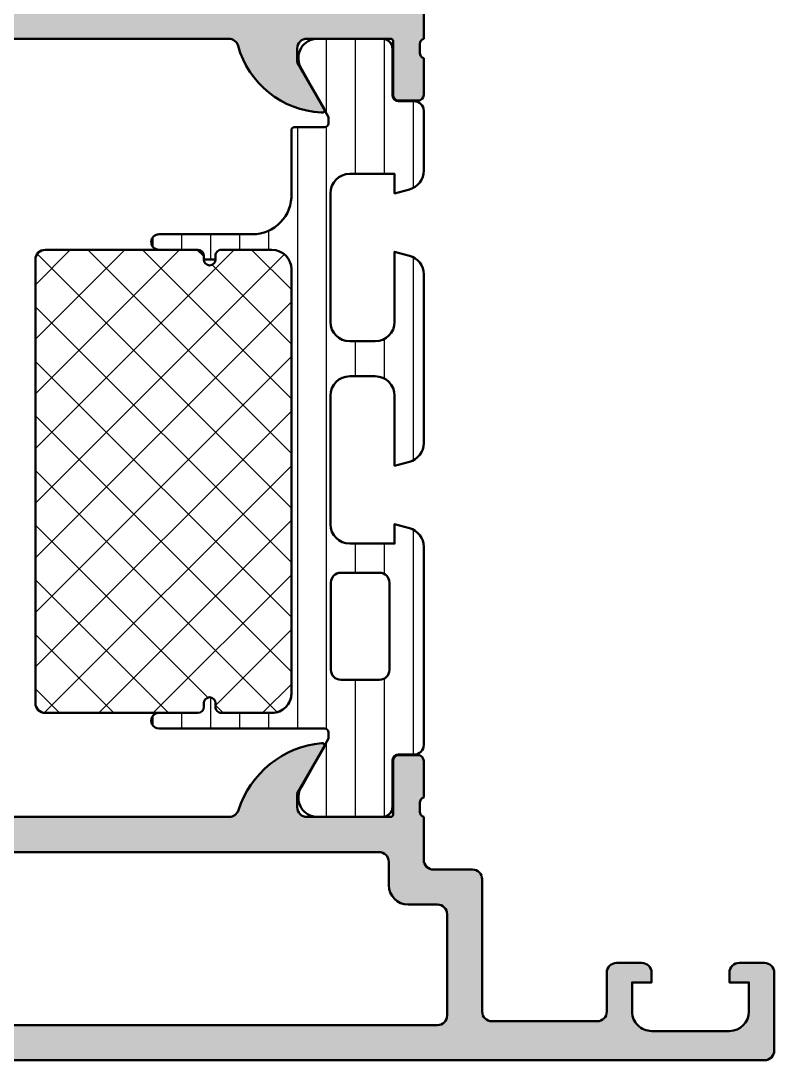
# Model space of a CAD drawing. Extents: x 0 to 75, y 0 to 93.
# Drawn here: x 36.3 to 75, y 0 to 53.4 of the extents above; entities that cross this region are included whole.
import ezdxf

# ---------------------------------------------------------------- set-up
doc = ezdxf.new("R2010")
doc.units = 0
for name, color, linetype, lineweight in [('0S-Alu contour', 7, 'Continuous', 50), ('0S-Alu hatch', 252, 'Continuous', 25), ('0S-Plastic contour', 254, 'Continuous', 50), ('0S-Plastic hatch', 253, 'Continuous', 25), ('0S-PT contour', 91, 'Continuous', 50), ('0S-PT hatch', 103, 'Continuous', 25)]:
    doc.layers.add(name, color=color, linetype=linetype, lineweight=lineweight)

# ---------------------------------------------------------------- blocks, each defined once
blk = doc.blocks.new('430200__979C007E_B01A_449A_A375_0BBC5652DAAC_')
at = {"layer": '0S-Alu hatch'}
h = blk.add_hatch(color=256, dxfattribs=at)
edge = h.paths.add_edge_path()
edge.add_arc((10.99997020338121, 83.99999452250694), 0.500000000000071, 89.99999999999511, 180)
edge.add_line((10.49997020338114, 83.99999452250698), (10.49997020338125, 79.99999689858555))
edge.add_ellipse((9.99997020338128, 79.99999689858556), major_axis=(-0.4999999999999716, 0), ratio=1, start_angle=89.99999999999511, end_angle=180, ccw=False)
edge.add_line((9.999970203381238, 79.4999968985856), (7.499970203379518, 79.49999689858564))
edge.add_arc((7.499970203379689, 78.9999968985856), 0.5000000000000427, 90.00000000001953, 180)
edge.add_line((6.999970203379646, 78.9999968985856), (6.99997020337966, 54.10003776919044))
edge.add_ellipse((6.499970203379575, 54.10003776919059), major_axis=(-0.5000000000000853, 0), ratio=1, start_angle=89.99999999998369, end_angle=180, ccw=False)
edge.add_line((6.499970203379433, 53.6000377691905), (3.999946203141007, 53.6000377691905))
edge.add_arc((3.999946203141007, 53.10003776919058), 0.499999999999929, 90, 180)
edge.add_line((3.499946203141078, 53.10003776919058), (3.499946203141092, 52.99999452250558))
edge.add_arc((3.999946203141007, 52.99999452250554), 0.499999999999929, 180, 269.9999999999968)
edge.add_line((3.999946203140979, 52.49999452250562), (6.492283576885441, 52.49999452250562))
edge.add_ellipse((6.413447130342404, 52.23247393051249), major_axis=(-0.2788950563274324, 0), ratio=1, start_angle=178.8354106259059, end_angle=253.58012358050928, ccw=False)
edge.add_line((6.692284576885451, 52.22680552251414), (6.692284576885455, 51.77321152251412))
edge.add_ellipse((6.413416481242308, 51.76755086303707), major_axis=(-0.2789255417371291, 0), ratio=1, start_angle=106.42459455535189, end_angle=181.1628700728853, ccw=False)
edge.add_line((6.492283576885455, 51.50000752251415), (6.492283576885441, 49.61999652250565))
edge.add_arc((6.792283576885481, 49.61999652250566), 0.3000000000000256, 180, 270.0000000000027)
edge.add_line((6.792283576885495, 49.31999652250564), (7.772257895928234, 49.31999652250562))
edge.add_arc((7.772257895928248, 49.61999652250561), 0.3000000000000043, 269.9999999999973, 360)
edge.add_line((8.072257895928251, 49.61999652250561), (8.072257895928232, 52.37999452250561))
edge.add_ellipse((8.192250266533703, 52.37999452250559), major_axis=(-0.1199923706054733, 0), ratio=1, start_angle=270, end_angle=360, ccw=False)
edge.add_line((8.192250266533703, 52.49998689311107), (12.49227594749093, 52.49998689311109))
edge.add_ellipse((12.49229138458409, 52.00000233038163), major_axis=(-0.4999845629677774, 0), ratio=1, start_angle=179.9991052558096, end_angle=270.0017690151891, ccw=False)
edge.add_line((12.9922759474909, 51.99999452250665), (12.99227594749092, 51.29998994486891))
edge.add_line((12.99227594749092, 51.29998994486891), (11.60403131858468, 48.8954718174275))
edge.add_arc((11.72787726737123, 48.83756328968648), 0.1367158243071119, 154.9399071397933, 284.928266631359)
edge.add_arc((11.41329615687943, 53.51625998439954), 4.823498731231913, 274.1587439554682, 343.4516124387958)
edge.add_ellipse((16.51629309892171, 51.99999452250605), major_axis=(-0.4999999999996334, 0), ratio=1, start_angle=270, end_angle=343.45161243879534, ccw=False)
edge.add_line((16.51629309892171, 52.49999452250567), (46.97895615396928, 52.49999452250571))
edge.add_ellipse((46.97895615396932, 51.99999452250584), major_axis=(-0.4999999999998721, 0), ratio=1, start_angle=195.5026065570997, end_angle=270.0000000000049, ccw=False)
edge.add_arc((51.97793307215786, 53.38657842917775), 4.687714830137119, 195.5026065570952, 266.9579243877493)
edge.add_arc((51.76728355279265, 48.83513971683902), 0.135158616301023, 253.6162103230132, 386.5152777472297)
edge.add_line((51.88822555767927, 48.89547944682195), (50.49998092877302, 51.29999757426335))
edge.add_line((50.49998092877302, 51.29999757426335), (50.49998092877302, 52.00000215190007))
edge.add_ellipse((50.99996549167984, 52.00000995977607), major_axis=(-0.4999845629677895, 0), ratio=1, start_angle=-90.00176901519148, end_angle=0.000894744190475194, ccw=False)
edge.add_line((50.99998092877303, 52.49999452250555), (55.299998772261, 52.50000197854602))
edge.add_ellipse((55.29999898033569, 52.38000197854621), major_axis=(-0.1200000000000002, 0), ratio=1, start_angle=180, end_angle=270.0000993483455, ccw=False)
edge.add_line((55.41999898033569, 52.38000197854621), (55.41999898033569, 49.62000415190008))
edge.add_arc((55.7199989803357, 49.62000415190007), 0.2999999999999971, 180, 270)
edge.add_line((55.7199989803357, 49.32000415190007), (56.69997329937848, 49.32000415190007))
edge.add_arc((56.69997329937847, 49.62000415190008), 0.3000000000000114, 270.0000000000013, 360)
edge.add_line((56.99997329937848, 49.62000415190008), (56.99997329937849, 51.50001515190858))
edge.add_ellipse((57.07884039502166, 51.76755849243154), major_axis=(-0.2789255417371599, 0), ratio=1, start_angle=-1.1628700728862214, end_angle=73.57540544464422, ccw=False)
edge.add_line((56.79997229937849, 51.77321915190859), (56.79997229937849, 52.22681315190858))
edge.add_ellipse((57.07880974592153, 52.23248155990695), major_axis=(-0.2788950563274377, 0), ratio=1, start_angle=-73.58012358050507, end_angle=1.16458937409692, ccw=False)
edge.add_line((56.99997329937848, 52.50000215190008), (56.99997020337954, 53.84999452250581))
edge.add_arc((56.49997020337957, 53.84999452250578), 0.4999999999999716, 0, 90.00000000000325)
edge.add_line((56.49997020337954, 54.34999452250576), (52.49997020337954, 54.34999452250576))
edge.add_ellipse((52.49997020337954, 54.84999452250575), major_axis=(-0.5, 0), ratio=1, start_angle=0, end_angle=90, ccw=False)
edge.add_line((51.99997020337954, 54.84999452250575), (51.99997020337954, 67.49999452250567))
edge.add_ellipse((52.52499715737217, 67.99999452250567), major_axis=(-0.7250195186467593, 0), ratio=1, start_angle=-43.60134995159302, end_angle=43.60134995159302, ccw=False)
edge.add_line((51.99997020337954, 68.49999452250567), (51.99997020337954, 72.49996705668546))
edge.add_ellipse((52.52499715737217, 72.99996705668546), major_axis=(-0.7250195186467593, 0), ratio=1, start_angle=-43.60134995159302, end_angle=43.60134995159302, ccw=False)
edge.add_line((51.99997020337954, 73.49996705668546), (51.99997020337954, 80.19999452250578))
edge.add_line((51.99997020337954, 80.19999452250578), (54.49997020337954, 80.19999452250578))
edge.add_arc((54.4999702033796, 80.69999452250572), 0.4999999999999432, 269.9999999999935, 360)
edge.add_line((54.99997020337954, 80.69999452250572), (54.99997020337954, 80.99999452250562))
edge.add_arc((54.49997020337951, 80.99999452250565), 0.5000000000000285, 0, 89.99999999999675)
edge.add_line((54.49997020337954, 81.49999452250566), (45.49997020337943, 81.49999452250566))
edge.add_ellipse((45.49997020337948, 81.99999452250562), major_axis=(-0.4999999999999432, 0), ratio=1, start_angle=0, end_angle=89.99999999999352, ccw=False)
edge.add_line((44.99997020337954, 81.99999452250562), (44.99997020337954, 89.49999452250567))
edge.add_arc((44.49997020337954, 89.49999452250567), 0.5, 0, 90)
edge.add_line((44.49997020337954, 89.99999452250567), (35.4999492548985, 89.99999452250573))
edge.add_ellipse((35.49994925489844, 90.49999452250579), major_axis=(-0.500000000000057, 0), ratio=1, start_angle=0, end_angle=90.00000000000648, ccw=False)
edge.add_line((34.99994925489839, 90.49999452250579), (34.99994925489838, 92.49999410449628))
edge.add_arc((34.49994925489832, 92.49999410449622), 0.500000000000057, 0, 90.0000000000057)
edge.add_line((34.49994925489827, 92.99999410449627), (26.49997020337944, 92.99999410449627))
edge.add_arc((26.49997020337943, 91.99999410449628), 1, 89.99999999999959, 180)
edge.add_line((25.49997020337943, 91.9999941044963), (25.49997020337943, 84.99999452250692))
edge.add_ellipse((24.99997020337954, 84.99999452250692), major_axis=(-0.4999999999998935, 0), ratio=1, start_angle=90, end_angle=180, ccw=False)
edge.add_line((24.99997020337954, 84.49999452250702), (10.99997020338125, 84.49999452250704))
edge = h.paths.add_edge_path()
edge.add_line((12.79997020338107, 82.69999452250703), (26.29997020337949, 82.69999452250708))
edge.add_arc((26.29997020337949, 83.69999452250707), 1, 270, 360)
edge.add_line((27.29997020337949, 83.69999452250707), (27.2999702033795, 90.69999410449661))
edge.add_ellipse((27.79997020337925, 90.6999941044966), major_axis=(-0.4999999999997442, 0), ratio=1, start_angle=269.9999999999854, end_angle=360, ccw=False)
edge.add_line((27.79997020337937, 91.19999410449633), (32.69994925489831, 91.1999941044962))
edge.add_ellipse((32.69994925489833, 90.69999410449613), major_axis=(-0.5000000000000924, 0), ratio=1, start_angle=180, end_angle=270.00000000000244, ccw=False)
edge.add_line((33.19994925489842, 90.69999410449613), (33.19994925489873, 89.19999452250552))
edge.add_arc((34.19994925489877, 89.1999945225057), 1.000000000000049, 180, 270)
edge.add_line((34.19994925489877, 88.19999452250568), (42.69997020337958, 88.19999452250568))
edge.add_ellipse((42.69997020337961, 87.6999945225057), major_axis=(-0.4999999999999716, 0), ratio=1, start_angle=180, end_angle=270.00000000000324, ccw=False)
edge.add_line((43.19997020337958, 87.6999945225057), (43.19997020337958, 80.79999452250568))
edge.add_arc((44.19997020337958, 80.79999452250568), 1, 180, 270.0000000000004)
edge.add_line((44.19997020337959, 79.79999452250568), (49.79997020337938, 79.79999452250574))
edge.add_ellipse((49.79997020337943, 79.29999452250568), major_axis=(-0.500000000000057, 0), ratio=1, start_angle=180, end_angle=270.0000000000065, ccw=False)
edge.add_line((50.29997020337949, 79.29999452250568), (50.29997020337938, 76.79998653952428))
edge.add_line((50.29997020337938, 76.79998653952428), (49.49997020337942, 75.99998653952478))
edge.add_line((49.49997020337942, 75.99998653952478), (49.49997020337931, 64.999980541162))
edge.add_line((49.49997020337931, 64.999980541162), (50.29997020337938, 64.19998054116245))
edge.add_line((50.29997020337938, 64.19998054116245), (50.29997020337961, 54.74999452250576))
edge.add_ellipse((49.79997020337961, 54.74999452250576), major_axis=(-0.5, 0), ratio=1, start_angle=89.9999999999992, end_angle=180, ccw=False)
edge.add_line((49.7999702033796, 54.24999452250576), (9.299970203379615, 54.24999452250575))
edge.add_ellipse((9.299970203379615, 54.74999452250575), major_axis=(-0.5, 0), ratio=1, start_angle=0, end_angle=90, ccw=False)
edge.add_line((8.799970203379615, 54.74999452250575), (8.799970203379502, 77.19999689858528))
edge.add_ellipse((9.299970203379587, 77.19999689858544), major_axis=(-0.5000000000000853, 0), ratio=1, start_angle=270.00000000001137, end_angle=360, ccw=False)
edge.add_line((9.299970203379488, 77.69999689858552), (11.29997020338139, 77.69999689858552))
edge.add_arc((11.2999702033814, 78.69999689858552), 1, 269.9999999999996, 360)
edge.add_line((12.2999702033814, 78.69999689858551), (12.29997020338118, 82.19999452250696))
edge.add_ellipse((12.79997020338119, 82.19999452250703), major_axis=(-0.5, 0), ratio=1, start_angle=270.00000000001387, end_angle=360, ccw=False)
at = {"layer": '0S-Alu contour', "color": 7}
for points in [[(34.49994925489827, 92.99999410449627), (26.49997020337944, 92.99999410449627)], [(34.99994925489839, 90.49999452250579), (34.99994925489838, 92.49999410449628)], [(25.49997020337943, 91.9999941044963), (25.49997020337943, 84.99999452250692)], [(27.79997020337937, 91.19999410449633), (32.69994925489831, 91.1999941044962)], [(27.29997020337949, 83.69999452250707), (27.2999702033795, 90.69999410449661)], [(33.19994925489842, 90.69999410449613), (33.19994925489873, 89.19999452250552)], [(44.49997020337954, 89.99999452250567), (35.4999492548985, 89.99999452250573)], [(44.99997020337954, 81.99999452250562), (44.99997020337954, 89.49999452250567)], [(34.19994925489877, 88.19999452250568), (42.69997020337958, 88.19999452250568)], [(43.19997020337958, 87.6999945225057), (43.19997020337958, 80.79999452250568)], [(24.99997020337954, 84.49999452250702), (10.99997020338125, 84.49999452250704)], [(10.49997020338114, 83.99999452250698), (10.49997020338125, 79.99999689858555)], [(12.79997020338107, 82.69999452250703), (26.29997020337949, 82.69999452250708)], [(12.2999702033814, 78.69999689858551), (12.29997020338118, 82.19999452250696)], [(54.49997020337954, 81.49999452250566), (45.49997020337943, 81.49999452250566)], [(54.99997020337954, 80.69999452250572), (54.99997020337954, 80.99999452250562)], [(51.99997020337954, 73.49996705668546), (51.99997020337954, 80.19999452250578), (54.49997020337954, 80.19999452250578)], [(44.19997020337959, 79.79999452250568), (49.79997020337938, 79.79999452250574)], [(9.999970203381238, 79.4999968985856), (7.499970203379518, 79.49999689858564)], [(50.29997020337949, 79.29999452250568), (50.29997020337938, 76.79998653952428), (49.49997020337942, 75.99998653952478), (49.49997020337931, 64.999980541162), (50.29997020337938, 64.19998054116245), (50.29997020337961, 54.74999452250576)], [(6.999970203379646, 78.9999968985856), (6.99997020337966, 54.10003776919044)], [(9.299970203379488, 77.69999689858552), (11.29997020338139, 77.69999689858552)], [(8.799970203379615, 54.74999452250575), (8.799970203379502, 77.19999689858528)], [(51.99997020337954, 68.49999452250567), (51.99997020337954, 72.49996705668546)], [(51.99997020337954, 54.84999452250575), (51.99997020337954, 67.49999452250567)], [(49.7999702033796, 54.24999452250576), (9.299970203379615, 54.24999452250575)], [(56.49997020337954, 54.34999452250576), (52.49997020337954, 54.34999452250576)], [(6.499970203379433, 53.6000377691905), (3.999946203141007, 53.6000377691905)], [(56.99997329937848, 52.50000215190008), (56.99997020337954, 53.84999452250581)], [(3.499946203141078, 53.10003776919058), (3.499946203141092, 52.99999452250558)], [(3.999946203140979, 52.49999452250562), (6.492283576885441, 52.49999452250562)], [(8.072257895928251, 49.61999652250561), (8.072257895928232, 52.37999452250561)], [(8.192250266533703, 52.49998689311107), (12.49227594749093, 52.49998689311109)], [(16.51629309892171, 52.49999452250567), (46.97895615396928, 52.49999452250571)], [(50.99998092877303, 52.49999452250555), (55.299998772261, 52.50000197854602)], [(55.41999898033569, 52.38000197854621), (55.41999898033569, 49.62000415190008)], [(6.692284576885451, 52.22680552251414), (6.692284576885455, 51.77321152251412)], [(12.9922759474909, 51.99999452250665), (12.99227594749092, 51.29998994486891), (11.60403131858468, 48.8954718174275)], [(51.88822555767927, 48.89547944682195), (50.49998092877302, 51.29999757426335), (50.49998092877302, 52.00000215190007)], [(56.79997229937849, 51.77321915190859), (56.79997229937849, 52.22681315190858)], [(6.492283576885455, 51.50000752251415), (6.492283576885441, 49.61999652250565)], [(56.99997329937848, 49.62000415190008), (56.99997329937849, 51.50001515190858)], [(6.792283576885495, 49.31999652250564), (7.772257895928234, 49.31999652250562)], [(55.7199989803357, 49.32000415190007), (56.69997329937848, 49.32000415190007)]]:
    blk.add_lwpolyline(points, dxfattribs=at)
for centre, radius, start, end in [((26.49997020337943, 91.99999410449628), 1, 89.99999999999959, 180), ((34.49994925489832, 92.49999410449622), 0.500000000000057, 0, 90.0000000000057), ((44.49997020337954, 89.49999452250567), 0.5, 0, 90), ((34.19994925489877, 89.1999945225057), 1.000000000000049, 180, 270), ((10.99997020338121, 83.99999452250694), 0.500000000000071, 89.99999999999511, 180), ((26.29997020337949, 83.69999452250707), 1, 270, 0), ((54.49997020337951, 80.99999452250565), 0.5000000000000285, 0, 89.99999999999675), ((44.19997020337958, 80.79999452250568), 1, 180, 270.0000000000004), ((54.4999702033796, 80.69999452250572), 0.4999999999999432, 269.9999999999935, 0), ((7.499970203379689, 78.9999968985856), 0.5000000000000427, 90.00000000001953, 180), ((11.2999702033814, 78.69999689858552), 1, 269.9999999999996, 0), ((56.49997020337957, 53.84999452250578), 0.4999999999999716, 0, 90.00000000000325), ((3.999946203141007, 53.10003776919058), 0.499999999999929, 90, 180), ((3.999946203141007, 52.99999452250554), 0.499999999999929, 180, 269.9999999999968), ((11.41329615687943, 53.51625998439954), 4.823498731231913, 274.1587439554682, 343.4516124387958), ((51.97793307215786, 53.38657842917775), 4.687714830137119, 195.5026065570952, 266.9579243877493), ((6.792283576885481, 49.61999652250566), 0.3000000000000256, 180, 270.0000000000027), ((7.772257895928248, 49.61999652250561), 0.3000000000000043, 269.9999999999973, 0), ((55.7199989803357, 49.62000415190007), 0.2999999999999971, 180, 270), ((56.69997329937847, 49.62000415190008), 0.3000000000000114, 270.0000000000013, 0), ((11.72787726737123, 48.83756328968648), 0.1367158243071119, 154.9399071397933, 284.928266631359), ((51.76728355279265, 48.83513971683902), 0.135158616301023, 253.6162103230132, 26.51527774722968)]:
    blk.add_arc(centre, radius, start, end, dxfattribs=at)
at = {"layer": '0S-Alu contour', "color": 7, "extrusion": (0, 0, -1)}
for centre, radius, start, end in [((-27.79997020337925, 90.6999941044966), 0.4999999999997442, 0, 90.00000000001462), ((-32.69994925489833, 90.69999410449613), 0.5000000000000924, 89.99999999999756, 180), ((-35.49994925489844, 90.49999452250579), 0.500000000000057, 269.9999999999935, 0), ((-42.69997020337961, 87.6999945225057), 0.4999999999999716, 89.99999999999675, 180), ((-24.99997020337954, 84.99999452250692), 0.4999999999998935, 180, 270), ((-12.79997020338119, 82.19999452250703), 0.5, 0, 89.99999999998616), ((-45.49997020337948, 81.99999452250562), 0.4999999999999432, 270.0000000000065, 0), ((-9.99997020338128, 79.99999689858556), 0.4999999999999716, 180, 270.0000000000049), ((-49.79997020337943, 79.29999452250568), 0.500000000000057, 89.99999999999349, 180), ((-9.299970203379587, 77.19999689858544), 0.5000000000000853, 0, 89.99999999998862), ((-52.52499715737217, 72.99996705668546), 0.7250195186467593, 316.398650048407, 43.60134995159298), ((-52.52499715737217, 67.99999452250567), 0.7250195186467593, 316.398650048407, 43.60134995159298), ((-9.299970203379615, 54.74999452250575), 0.5, 270, 0), ((-49.79997020337961, 54.74999452250576), 0.5, 180, 270.0000000000008), ((-52.49997020337954, 54.84999452250575), 0.5, 270, 0), ((-6.499970203379575, 54.10003776919059), 0.5000000000000853, 180, 270.0000000000163), ((-6.413447130342404, 52.23247393051249), 0.2788950563274324, 106.4198764194907, 181.1645893740941), ((-8.192250266533703, 52.37999452250559), 0.1199923706054733, 0, 90), ((-12.49229138458409, 52.00000233038163), 0.4999845629677774, 89.99823098481087, 180.0008947441905), ((-16.51629309892171, 51.99999452250605), 0.4999999999996334, 16.54838756120466, 90), ((-46.97895615396932, 51.99999452250584), 0.4999999999998721, 89.99999999999511, 164.4973934429003), ((-50.99996549167984, 52.00000995977607), 0.4999845629677895, 359.9991052558095, 90.00176901519157), ((-55.29999898033569, 52.38000197854621), 0.1200000000000002, 89.99990065165453, 180), ((-57.07880974592153, 52.23248155990695), 0.2788950563274378, 358.8354106259031, 73.58012358050505), ((-6.413416481242308, 51.76755086303707), 0.2789255417371291, 178.8371299271147, 253.5754054446481), ((-57.07884039502166, 51.76755849243154), 0.2789255417371599, 286.4245945553559, 1.162870072886224)]:
    blk.add_arc(centre, radius, start, end, dxfattribs=at)
blk = doc.blocks.new('430210__F0BE45FF_2A28_4E9E_BE11_847EA6BF73C6_')
at = {"layer": '0S-Alu hatch'}
h = blk.add_hatch(color=256, dxfattribs=at)
edge = h.paths.add_edge_path()
edge.add_arc((0.5000187241533496, 0.5000015256760056), 0.50000152567834, 180.0001748298294, 269.9998251709211)
edge.add_line((0.5000171984771669, 0), (74.49999999999994, 0))
edge.add_arc((74.49999999999989, 0.5000000000000498), 0.5000000000000498, 270.0000000000065, 360)
edge.add_line((74.99999999999994, 0.5000000000000498), (75.00000000000006, 4.500003639357033))
edge.add_arc((74.49996948242213, 4.499973121779114), 0.5000305185091918, 0.0034968434056635, 89.99650315717567)
edge.add_line((74.49999999999505, 5.000003639357041), (73.19998168944818, 5.000003639356978))
edge.add_arc((73.19996642949978, 4.500034153617221), 0.4999694859726372, 89.99825123199821, 180.0078688569588)
edge.add_line((72.69999694824226, 4.499965489077006), (72.69999694824259, 4.000003639356862))
edge.add_line((72.69999694824259, 4.000003639356862), (73.69999694824213, 4.000003639357033))
edge.add_line((73.69999694824213, 4.000003639357033), (73.6999969482427, 2.500003639357189))
edge.add_ellipse((72.69996548860193, 2.500035098997963), major_axis=(-1.000031460135605, 0), ratio=1, start_angle=90.00180244786429, end_angle=179.9981975521923, ccw=False)
edge.add_line((72.69999694824145, 1.500003639357196), (68.69999694823179, 1.500003639356989))
edge.add_ellipse((68.69999694824207, 2.500003639386371), major_axis=(-1.000000000029381, 0), ratio=1, start_angle=-0.0004371304394226172, end_angle=89.99999999941048, ccw=False)
edge.add_line((67.69999694824178, 2.500011268751799), (67.69999694824281, 4.000003639356934))
edge.add_line((67.69999694824281, 4.000003639356934), (68.69999694824213, 4.000003639357316))
edge.add_line((68.69999694824213, 4.000003639357316), (68.69999694824213, 4.500003639357316))
edge.add_arc((68.19996643066435, 4.499973121779028), 0.5000305185090497, 0.0034968434056635, 89.99650315719192)
edge.add_line((68.19999694823713, 5.000003639356813), (66.89999389648398, 5.000003639357089))
edge.add_arc((66.9000020584413, 4.499995477399986), 0.5000081620237196, 90.00093527614715, 179.999064723801)
edge.add_line((66.39999389648419, 4.500003639357763), (66.39999389648432, 2.500003639357771))
edge.add_ellipse((65.89996337890571, 2.500034156936038), major_axis=(-0.5000305185098739, 0), ratio=1, start_angle=90.00349684281127, end_angle=179.9965031565945, ccw=False)
edge.add_line((65.89999389647852, 2.00000363935743), (60.50000000000017, 2.000003639357146))
edge.add_ellipse((60.50000816195767, 2.500011801314883), major_axis=(-0.5000081620243533, 0), ratio=1, start_angle=0.0009352761990157887, end_angle=89.99906472383248, ccw=False)
edge.add_line((59.99999999999993, 2.500003639357105), (59.99999999999994, 9.30000669111523))
edge.add_arc((59.50001525855675, 9.300021949438667), 0.4999847416760091, 359.9982514715724, 450.0000000006009)
edge.add_line((59.50001525855151, 9.800006691114676), (57.50000762938967, 9.80000669111463))
edge.add_ellipse((57.49999237130399, 10.29999143284988), major_axis=(-0.4999847419680705, 0), ratio=1, start_angle=0.0008742896432067937, end_angle=90.00174850118287, ccw=False)
edge.add_line((57.00000762939414, 10.29998380346627), (56.9999732993785, 12.50000363935668))
edge.add_ellipse((57.07880974592151, 12.76752423134994), major_axis=(-0.2788950563275627, 0), ratio=1, start_angle=-1.1645893740691236, end_angle=73.58012358052179, ccw=False)
edge.add_line((56.79997229937833, 12.77319263934818), (56.79997229937857, 13.22678663934859))
edge.add_ellipse((57.07884039502153, 13.23244729882557), major_axis=(-0.2789255417369429, 0), ratio=1, start_angle=-73.57540544465832, end_angle=1.1628700728704757, ccw=False)
edge.add_line((56.99997329937848, 13.49999063934833), (56.9999732993786, 15.38000163935656))
edge.add_arc((56.69997329937834, 15.38000163935658), 0.3000000000002529, 0, 89.99999999998506)
edge.add_line((56.69997329937842, 15.68000163935683), (55.71999898033566, 15.68000163935687))
edge.add_arc((55.71999898033562, 15.38000163935684), 0.3000000000000274, 89.99999999999324, 180)
edge.add_line((55.4199989803356, 15.38000163935684), (55.41999898033584, 12.62000363935692))
edge.add_ellipse((55.29999898033605, 12.62000363935687), major_axis=(-0.1199999999997772, 0), ratio=1, start_angle=90, end_angle=180, ccw=False)
edge.add_line((55.29999898033605, 12.5000036393571), (50.99998092877291, 12.50000363935733))
edge.add_ellipse((50.99997060866233, 12.99999331924665), major_axis=(-0.4999896799958245, 0), ratio=1, start_angle=-0.001182622279827683, end_angle=90.00118262197037, ccw=False)
edge.add_line((50.49998092877301, 13.00000363935724), (50.49998092877348, 13.70000058759973))
edge.add_line((50.49998092877348, 13.70000058759973), (51.88822555767949, 16.10452634443516))
edge.add_arc((51.76126084461767, 16.16120783511873), 0.1390425465423611, 335.9423438028415, 455.631682767465)
edge.add_arc((52.23828222420859, 11.32371282553575), 5.000000000000168, 95.63168276745257, 162.2550624251312)
edge.add_ellipse((46.99995719539453, 13.00000363935724), major_axis=(-0.500000000000028, 0), ratio=1, start_angle=89.9999999999992, end_angle=162.2550624251308, ccw=False)
edge.add_line((46.99995719539452, 12.50000363935722), (16.49234549921854, 12.50000363935686))
edge.add_ellipse((16.49234549921852, 13.00000363935687), major_axis=(-0.500000000000016, 0), ratio=1, start_angle=17.744937574865276, end_angle=90.00000000000239, ccw=False)
edge.add_arc((11.25402047040438, 11.32371282553575), 5.000000000000144, 17.74493757486478, 84.36831723254684)
edge.add_arc((11.73104184999558, 16.1612078351186), 0.1390425465424376, 84.36831723263236, 204.0576561971473)
edge.add_line((11.60407713693366, 16.10452634443502), (12.99232176583992, 13.70000058759938))
edge.add_line((12.99232176583992, 13.70000058759938), (12.99232176583978, 13.00000363935707))
edge.add_ellipse((12.49233208595, 12.99999331924691), major_axis=(-0.4999896799962863, 0), ratio=1, start_angle=89.9988173780215, end_angle=180.0011826219717, ccw=False)
edge.add_line((12.49232176583935, 12.50000363935713), (8.192303714277202, 12.50000363935707))
edge.add_ellipse((8.192303714277173, 12.62000363935678), major_axis=(-0.119999999999715, 0), ratio=1, start_angle=0, end_angle=90.00000000001359, ccw=False)
edge.add_line((8.072303714277458, 12.62000363935678), (8.07230371427731, 15.38000163935702))
edge.add_arc((7.77230371427747, 15.38000163935701), 0.2999999999998408, 0, 90.00000000000273)
edge.add_line((7.772303714277455, 15.68000163935685), (6.792329395234943, 15.68000163935679))
edge.add_arc((6.792329395234858, 15.38000163935637), 0.3000000000004146, 89.99999999998371, 180)
edge.add_line((6.492329395234444, 15.38000163935637), (6.492329395234762, 13.49999063934835))
edge.add_ellipse((6.413462299591429, 13.23244729882546), major_axis=(-0.2789255417371496, 0), ratio=1, start_angle=178.8371299270794, end_angle=253.5754054446101, ccw=False)
edge.add_line((6.692330395234594, 13.22678663934823), (6.692330395234591, 12.77319263934839))
edge.add_ellipse((6.413492948691697, 12.7675242313499), major_axis=(-0.2788950563272838, 0), ratio=1, start_angle=106.4198764195121, end_angle=181.1645893741214, ccw=False)
edge.add_line((6.492329395234791, 12.50000363935696), (6.492329395234776, 11.80000305175778))
edge.add_line((6.492329395234776, 11.80000305175778), (4.000017198477294, 11.80000305175778))
edge.add_arc((4.000017198477991, 10.80000247955352), 1.000000572204259, 90.00000000003989, 269.9999344301847)
edge.add_line((4.000016054068169, 9.800001907349921), (5.000017770681921, 9.800000762938822))
edge.add_ellipse((5.000017198477351, 9.30000076293913), major_axis=(-0.5000000000000201, 0), ratio=1, start_angle=180, end_angle=269.9999344301863, ccw=False)
edge.add_line((5.500017198477371, 9.30000076293913), (5.500017198477451, 8.300000190734865))
edge.add_ellipse((5.000018880849538, 8.29999850836277), major_axis=(-0.4999983176307435, 0), ratio=1, start_angle=89.99980721371111, end_angle=180.000192786551, ccw=False)
edge.add_line((5.000017198477451, 7.800000190734858), (0.5000171984771243, 7.800000190734862))
edge.add_arc((0.5000188644719544, 7.299998524740233), 0.500001665997405, 90.00019090830882, 179.9998090904089)
edge.add_line((1.71984773251e-05, 7.300000190746253), (1.71984773374e-05, 0.5000000000000107))
edge = h.paths.add_edge_path()
edge.add_line((2.300016435537884, 6), (6.300016435537884, 6))
edge.add_arc((6.300016435537884, 7), 1, 270, 360)
edge.add_line((7.300016435537884, 7), (7.300016435537887, 9.700000587599355))
edge.add_ellipse((8.300016435537898, 9.700000587599355), major_axis=(-1.00000000000001, 0), ratio=1, start_angle=270.00000000000165, end_angle=360, ccw=False)
edge.add_line((8.30001643553787, 10.70000058759936), (54.70000762939413, 10.70000058759936))
edge.add_ellipse((54.70000762939413, 10.20000058759936), major_axis=(-0.5, 0), ratio=1, start_angle=180, end_angle=270, ccw=False)
edge.add_line((55.20000762939414, 10.20000058759936), (55.20000762939414, 9.000003639357168))
edge.add_arc((56.20000762939414, 9.000003639357168), 1.000000000000007, 180, 269.9999999999984)
edge.add_line((56.20000762939412, 8.000003639357164), (57.70000457854976, 8.000003639357132))
edge.add_ellipse((57.70000457854974, 7.500003639357124), major_axis=(-0.5000000000000071, 0), ratio=1, start_angle=180, end_angle=269.9999999999984, ccw=False)
edge.add_line((58.20000457854975, 7.500003639265829), (58.20000457760031, 2.299999952316287))
edge.add_ellipse((57.7000045776003, 2.299999952316287), major_axis=(-0.5000000000000038, 0), ratio=1, start_angle=90.0000000000008, end_angle=180, ccw=False)
edge.add_line((57.7000045776003, 1.799999952316284), (2.300016435537855, 1.799999952316291))
edge.add_ellipse((2.300015271342516, 2.299998788120909), major_axis=(-0.4999988358059735, 0), ratio=1, start_angle=-0.00013340742549416973, end_angle=90.00013340726957, ccw=False)
edge.add_line((1.800016435537898, 2.299999952316375), (1.800016435537884, 5.500000000002231))
edge.add_ellipse((2.300014992644904, 5.50000144289298), major_axis=(-0.4999985571091017, 0), ratio=1, start_angle=-90.0001653438332, end_angle=0.00016534357740738415, ccw=False)
at = {"layer": '0S-Alu contour', "color": 7}
for points in [[(11.60407713693366, 16.10452634443502), (12.99232176583992, 13.70000058759938), (12.99232176583978, 13.00000363935707)], [(50.49998092877301, 13.00000363935724), (50.49998092877348, 13.70000058759973), (51.88822555767949, 16.10452634443516)], [(7.772303714277455, 15.68000163935685), (6.792329395234943, 15.68000163935679)], [(56.69997329937842, 15.68000163935683), (55.71999898033566, 15.68000163935687)], [(6.492329395234444, 15.38000163935637), (6.492329395234762, 13.49999063934835)], [(8.072303714277458, 12.62000363935678), (8.07230371427731, 15.38000163935702)], [(55.4199989803356, 15.38000163935684), (55.41999898033584, 12.62000363935692)], [(56.99997329937848, 13.49999063934833), (56.9999732993786, 15.38000163935656)], [(6.692330395234594, 13.22678663934823), (6.692330395234591, 12.77319263934839)], [(56.79997229937833, 12.77319263934818), (56.79997229937857, 13.22678663934859)], [(6.492329395234791, 12.50000363935696), (6.492329395234776, 11.80000305175778), (4.000017198477294, 11.80000305175778)], [(12.49232176583935, 12.50000363935713), (8.192303714277202, 12.50000363935707)], [(46.99995719539452, 12.50000363935722), (16.49234549921854, 12.50000363935686)], [(55.29999898033605, 12.5000036393571), (50.99998092877291, 12.50000363935733)], [(57.00000762939414, 10.29998380346627), (56.9999732993785, 12.50000363935668)], [(8.30001643553787, 10.70000058759936), (54.70000762939413, 10.70000058759936)], [(55.20000762939414, 10.20000058759936), (55.20000762939414, 9.000003639357168)], [(4.000016054068169, 9.800001907349921), (5.000017770681921, 9.800000762938822)], [(7.300016435537884, 7), (7.300016435537887, 9.700000587599355)], [(59.50001525855151, 9.800006691114676), (57.50000762938967, 9.80000669111463)], [(5.500017198477371, 9.30000076293913), (5.500017198477451, 8.300000190734865)], [(59.99999999999993, 2.500003639357105), (59.99999999999994, 9.30000669111523)], [(5.000017198477451, 7.800000190734858), (0.5000171984771243, 7.800000190734862)], [(56.20000762939412, 8.000003639357164), (57.70000457854976, 8.000003639357132)], [(58.20000457854975, 7.500003639265829), (58.20000457760031, 2.299999952316287)], [(1.71984773251e-05, 7.300000190746253), (1.71984773374e-05, 0.5000000000000107)], [(2.300016435537884, 6), (6.300016435537884, 6)], [(1.800016435537898, 2.299999952316375), (1.800016435537884, 5.500000000002231)], [(68.19999694823713, 5.000003639356813), (66.89999389648398, 5.000003639357089)], [(74.49999999999505, 5.000003639357041), (73.19998168944818, 5.000003639356978)], [(66.39999389648419, 4.500003639357763), (66.39999389648432, 2.500003639357771)], [(67.69999694824178, 2.500011268751799), (67.69999694824281, 4.000003639356934), (68.69999694824213, 4.000003639357316), (68.69999694824213, 4.500003639357316)], [(72.69999694824226, 4.499965489077006), (72.69999694824259, 4.000003639356862), (73.69999694824213, 4.000003639357033), (73.6999969482427, 2.500003639357189)], [(74.99999999999994, 0.5000000000000498), (75.00000000000006, 4.500003639357033)], [(57.7000045776003, 1.799999952316284), (2.300016435537855, 1.799999952316291)], [(65.89999389647852, 2.00000363935743), (60.50000000000017, 2.000003639357146)], [(72.69999694824145, 1.500003639357196), (68.69999694823179, 1.500003639356989)], [(0.5000171984771669, 0), (74.49999999999994, 0)]]:
    blk.add_lwpolyline(points, dxfattribs=at)
for centre, radius, start, end in [((11.73104184999558, 16.1612078351186), 0.1390425465424376, 84.36831723263236, 204.0576561971473), ((11.25402047040438, 11.32371282553575), 5.000000000000144, 17.74493757486478, 84.36831723254684), ((52.23828222420859, 11.32371282553575), 5.000000000000168, 95.63168276745257, 162.2550624251312), ((51.76126084461767, 16.16120783511873), 0.1390425465423611, 335.9423438028415, 95.63168276746505), ((6.792329395234858, 15.38000163935637), 0.3000000000004146, 89.99999999998371, 180), ((7.77230371427747, 15.38000163935701), 0.2999999999998408, 0, 90.00000000000273), ((55.71999898033562, 15.38000163935684), 0.3000000000000274, 89.99999999999324, 180), ((56.69997329937834, 15.38000163935658), 0.3000000000002529, 0, 89.99999999998506), ((4.000017198477991, 10.80000247955352), 1.000000572204259, 90.00000000003989, 269.9999344301847), ((59.50001525855675, 9.300021949438667), 0.4999847416760091, 359.9982514715724, 90.00000000060092), ((56.20000762939414, 9.000003639357168), 1.000000000000007, 180, 269.9999999999984), ((0.5000188644719544, 7.299998524740233), 0.500001665997405, 90.00019090830882, 179.9998090904089), ((6.300016435537884, 7), 1, 270, 0), ((66.9000020584413, 4.499995477399986), 0.5000081620237196, 90.00093527614715, 179.999064723801), ((68.19996643066435, 4.499973121779028), 0.5000305185090497, 0.0034968434056635, 89.99650315719192), ((73.19996642949978, 4.500034153617221), 0.4999694859726372, 89.99825123199821, 180.0078688569588), ((74.49996948242213, 4.499973121779114), 0.5000305185091918, 0.0034968434056635, 89.99650315717567), ((0.5000187241533496, 0.5000015256760056), 0.50000152567834, 180.0001748298294, 269.9998251709211), ((74.49999999999989, 0.5000000000000498), 0.5000000000000498, 270.0000000000065, 0)]:
    blk.add_arc(centre, radius, start, end, dxfattribs=at)
at = {"layer": '0S-Alu contour', "color": 7, "extrusion": (0, 0, -1)}
for centre, radius, start, end in [((-6.413462299591429, 13.23244729882546), 0.2789255417371496, 106.4245945553899, 181.1628700729206), ((-57.07884039502153, 13.23244729882557), 0.2789255417369429, 358.8371299271295, 73.57540544465841), ((-12.49233208595, 12.99999331924691), 0.4999896799962863, 179.9988173780283, 270.0011826219785), ((-16.49234549921852, 13.00000363935687), 0.500000000000016, 269.9999999999976, 342.2550624251347), ((-46.99995719539453, 13.00000363935724), 0.500000000000028, 197.7449375748693, 270.0000000000008), ((-50.99997060866233, 12.99999331924665), 0.4999896799958245, 269.9988173780296, 0.0011826222798784), ((-6.413492948691697, 12.7675242313499), 0.2788950563272838, 178.8354106258786, 253.5801235804879), ((-8.192303714277173, 12.62000363935678), 0.119999999999715, 269.9999999999864, 0), ((-55.29999898033605, 12.62000363935687), 0.1199999999997772, 180, 270), ((-57.07880974592151, 12.76752423134994), 0.2788950563275627, 286.4198764194783, 1.164589374069069), ((-8.300016435537898, 9.700000587599355), 1.00000000000001, 0, 89.99999999999837), ((-54.70000762939413, 10.20000058759936), 0.5, 90, 180), ((-57.49999237130399, 10.29999143284988), 0.4999847419680705, 269.9982514988171, 359.9991257103568), ((-5.000017198477351, 9.30000076293913), 0.5000000000000201, 90.00006556981376, 180), ((-5.000018880849538, 8.29999850836277), 0.4999983176307435, 179.999807213449, 270.000192786289), ((-57.70000457854974, 7.500003639357124), 0.5000000000000071, 90.0000000000016, 180), ((-2.300014992644904, 5.50000144289298), 0.4999985571091018, 359.9998346564226, 90.00016534383327), ((-2.300015271342516, 2.299998788120909), 0.4999988358059735, 269.9998665927304, 0.0001334074255184), ((-57.7000045776003, 2.299999952316287), 0.5000000000000038, 180, 269.9999999999992), ((-60.50000816195767, 2.500011801314883), 0.5000081620243533, 270.0009352761675, 359.999064723801), ((-65.89996337890571, 2.500034156936038), 0.5000305185098739, 180.0034968434056, 269.9965031571887), ((-68.69999694824207, 2.500003639386371), 1.000000000029381, 270.0000000005895, 0.000437130439352), ((-72.69996548860193, 2.500035098997963), 1.000031460135605, 180.0018024478078, 269.9981975521357)]:
    blk.add_arc(centre, radius, start, end, dxfattribs=at)
blk = doc.blocks.new('284487__E8127C4D_6C71_4838_A0DD_4E5946B60EAC___B2D00313_FA80_408A_9BDA_5078C91FEB3A_')
at = {"layer": '0S-Plastic hatch'}
h = blk.add_hatch(dxfattribs=at)
h.set_pattern_fill('ANSI31', color=256, scale=0.4680000000000001, angle=45, style=0)
h.set_pattern_definition([(90, (0, 0), (-1.4859, 0), [])])
edge = h.paths.add_edge_path()
edge.add_ellipse((51.89996980170616, 16.85000365222554), major_axis=(-0.2000000000000455, 0), ratio=1, start_angle=180, end_angle=269.99999999996743, ccw=False)
edge.add_line((52.09996980170621, 16.85000365222548), (52.09996980170615, 16.54020689071716))
edge.add_line((52.09996980170615, 16.54020689071716), (50.71449175761046, 14.04045665222837))
edge.add_arc((51.55574440660179, 13.49982172695132), 0.9999960709244081, 147.2729839001637, 261.818391948107)
edge.add_line((51.41343375761056, 12.51000365222852), (54.88997525571005, 12.51000365222835))
edge.add_arc((54.88997789533508, 13.00999962966707), 0.4999959774456828, 269.9996975188198, 360.0003024817733)
edge.add_line((55.3899738727738, 13.01000226929726), (55.38964192237671, 15.41000065222811))
edge.add_ellipse((55.68964192237681, 15.41000065222825), major_axis=(-0.3000000000000966, 0), ratio=1, start_angle=270.00000000001626, end_angle=360, ccw=False)
edge.add_line((55.68964192237672, 15.71000065222835), (56.4999732407814, 15.71000065222829))
edge.add_arc((56.49997324078142, 16.21000065222838), 0.5000000000000906, 269.9999999999968, 359.9999878056732)
edge.add_line((56.9999732407815, 16.21000054581281), (56.99997328943618, 26.38102276788333))
edge.add_arc((55.99881161663785, 26.38023277080243), 1.001161984483901, 0.0452109688184296, 74.93720007260562)
edge.add_line((56.25899119778524, 27.34699639482317), (55.50001140042178, 27.54999932451033))
edge.add_line((55.50001140042178, 27.54999932451033), (55.50003428860503, 26.54999932451033))
edge.add_line((55.50003428860503, 26.54999932451033), (53.20001597805827, 26.54999932451044))
edge.add_ellipse((53.20012599887547, 27.55011392382987), major_axis=(-1.00011460537102, 0), ratio=1, start_angle=0.00674013653468819, end_angle=89.99369699386142, ccw=False)
edge.add_line((52.20001140042455, 27.54999627277368), (52.2000083486638, 34.15029804422026))
edge.add_ellipse((53.20011759948259, 34.15018039379245), major_axis=(-1.000109257738843, 0), ratio=1, start_angle=270.00630300613807, end_angle=359.99325986335714, ccw=False)
edge.add_line((53.20000757925368, 35.15028964547973), (54.50001522158936, 35.15028964547973))
edge.add_ellipse((54.49989710963646, 34.15015246407752), major_axis=(-1.000137188376469, 0), ratio=1, start_angle=180.0078588372284, end_angle=269.9932336118428, ccw=False)
edge.add_line((55.50003428860486, 34.15028964547922), (55.5000342886052, 30.55029577835727))
edge.add_line((55.5000342886052, 30.55029577835727), (56.25899119778466, 30.75322543321822))
edge.add_arc((55.99886619343069, 31.71999452686489), 1.001153084358505, 285.0597024764794, 359.9596735684652)
edge.add_line((57.00001902981597, 31.71928988634299), (57.00001902981592, 40.38127719103083))
edge.add_arc((55.9988264807746, 40.38048716958613), 1.001192860736494, 0.0452109688023067, 74.93720007260433)
edge.add_line((56.25901408596866, 41.34728060899969), (55.50003428860515, 41.55028353868696))
edge.add_line((55.50003428860515, 41.55028353868696), (55.50003428860486, 37.95028353869411))
edge.add_ellipse((54.49989710963663, 37.95042072009632), major_axis=(-1.000137188376308, 0), ratio=1, start_angle=90.00676638816373, end_angle=179.9921411627717, ccw=False)
edge.add_line((54.50001522158965, 36.95028353869427), (53.20000757925356, 36.95028353869428))
edge.add_ellipse((53.20011759948261, 37.95039279038148), major_axis=(-1.000109257738763, 0), ratio=1, start_angle=0.00674013653468819, end_angle=89.99369699385392, ccw=False)
edge.add_line((52.2000083486639, 37.95027513995437), (52.20000834866403, 44.55028353868714))
edge.add_ellipse((53.20012599921128, 44.55016588727121), major_axis=(-1.000117657467366, 0), ratio=1, start_angle=270.00630300614137, end_angle=359.9932598634653, ccw=False)
edge.add_line((53.20001597805827, 45.55028353868697), (55.50003428860486, 45.55028353868697))
edge.add_line((55.50003428860486, 45.55028353868697), (55.50001140042161, 44.55028353868708))
edge.add_line((55.50001140042161, 44.55028353868708), (56.25901408596837, 44.75322543321822))
edge.add_arc((55.99889979428157, 45.71995471263867), 1.001111854104478, 285.0597024764931, 359.9596735684833)
edge.add_line((57.00001140042303, 45.71925010113612), (57.00001140042303, 48.79000659943277))
edge.add_arc((56.500011400423, 48.79000659943274), 0.5000000000000356, 0, 90.00000000000244)
edge.add_line((56.50001140042298, 49.29000659943278), (55.68964192237655, 49.29000659943283))
edge.add_ellipse((55.68964192237655, 49.59000659943272), major_axis=(-0.2999999999998977, 0), ratio=1, start_angle=0, end_angle=90, ccw=False)
edge.add_line((55.38964192237665, 49.59000659943272), (55.38997387277373, 51.99000498236897))
edge.add_arc((54.88997789533513, 51.99000762199405), 0.4999959774455691, 359.9996975182267, 450.0003024811801)
edge.add_line((54.88997525571011, 52.49000359943265), (51.4134337576105, 52.49000359943265))
edge.add_arc((51.55574440660182, 51.50018552470982), 0.9999960709244552, 98.18160805189795, 212.7270160998361)
edge.add_line((50.71449175761046, 50.95955059943275), (52.09996980170626, 48.45980036094413))
edge.add_line((52.09996980170626, 48.45980036094413), (52.09996980170615, 48.15000359943564))
edge.add_ellipse((51.89996980170633, 48.15000359943535), major_axis=(-0.1999999999998181, 0), ratio=1, start_angle=90.00000000006509, end_angle=180, ccw=False)
edge.add_line((51.89996980170656, 47.95000359943553), (50.35001140042277, 47.9500035994357))
edge.add_arc((50.3500114004228, 47.8000035994357), 0.1500000000000057, 90.00000000001087, 180)
edge.add_line((50.20001140042279, 47.8000035994357), (50.20001140042302, 44.52997653265451))
edge.add_ellipse((48.20161144401186, 44.44999144519465), major_axis=(-2.000000000000017, 0), ratio=1, start_angle=90.00000000000142, end_angle=182.2920152210327, ccw=False)
edge.add_line((48.20161144401192, 42.44999144519463), (43.4000155757451, 42.44999144519418))
edge.add_arc((43.4000155757451, 42.04999754870981), 0.399993896484375, 90, 270)
edge.add_line((43.4000155757451, 41.65000365222543), (45.40001862750267, 41.65000365222481))
edge.add_ellipse((45.40001862750267, 41.35000365222485), major_axis=(-0.2999999999999545, 0), ratio=1, start_angle=180, end_angle=270, ccw=False)
edge.add_line((45.70001862750262, 41.35000365222485), (45.69999959881402, 41.15002805341901))
edge.add_line((45.69999959881402, 41.15002805341901), (46.30000947222931, 41.15000365222222))
edge.add_line((46.30000947222931, 41.15000365222222), (46.30000947222941, 41.35000365222468))
edge.add_ellipse((46.60000947222949, 41.35000365222474), major_axis=(-0.3000000000000682, 0), ratio=1, start_angle=270, end_angle=360, ccw=False)
edge.add_line((46.60000947222949, 41.65000365222481), (49.19999237173425, 41.65000363935648))
edge.add_ellipse((49.19997325570839, 40.65000365222558), major_axis=(-0.9999999873136168, 0), ratio=1, start_angle=180, end_angle=269.99890473238275, ccw=False)
edge.add_line((50.19997324302201, 40.65000365222558), (50.19997325571011, 18.84999144519462))
edge.add_ellipse((49.19997325571, 18.84999144519456), major_axis=(-1.000000000000113, 0), ratio=1, start_angle=89.99999999999022, end_angle=180, ccw=False)
edge.add_line((49.19997325570983, 17.84999144519445), (46.60000947222954, 17.84999144519439))
edge.add_ellipse((46.60000951589791, 18.14999143232569), major_axis=(-0.2999999871313004, 0), ratio=1, start_angle=0, end_angle=89.9999916599549, ccw=False)
edge.add_line((46.30000952876661, 18.14999143232569), (46.30000951589789, 18.34999143232567))
edge.add_arc((46.00001404986608, 18.34999144519709), 0.2999954223633381, 2.4148365395e-06, 180)
edge.add_line((45.70001862750274, 18.34999144519709), (45.70001862750274, 18.14999144519457))
edge.add_ellipse((45.40001862750261, 18.14999144519457), major_axis=(-0.300000000000125, 0), ratio=1, start_angle=90.00000000001091, end_angle=180, ccw=False)
edge.add_line((45.40001862750267, 17.84999144519445), (43.40001557574504, 17.84999144519445))
edge.add_arc((43.40001557574507, 17.44999754871007), 0.399993896484375, 90.00000000000406, 270.0000000000041)
edge.add_line((43.4000155757451, 17.0500036522257), (51.89996980170628, 17.05000365222559))
edge = h.paths.add_edge_path()
edge.add_ellipse((54.7317985310412, 24.55472765058134), major_axis=(-0.5000000000000134, 0), ratio=1, start_angle=179.9999569372959, end_angle=270.00000000000165, ccw=False)
edge.add_line((55.23179853104108, 24.55472727481747), (55.23179477340199, 20.05472727481758))
edge.add_ellipse((54.73179477340216, 20.05472765058143), major_axis=(-0.4999999999999681, 0), ratio=1, start_angle=90.00000000000648, end_angle=179.9999569457603, ccw=False)
edge.add_line((54.73179477340221, 19.55472765058146), (52.73179793572939, 19.55472765058146))
edge.add_ellipse((52.73179793572938, 20.05472765058145), major_axis=(-0.5, 0), ratio=1, start_angle=0, end_angle=90.0000000000008, ccw=False)
edge.add_line((52.23179793572938, 20.05472765058145), (52.23179793572938, 24.55472765058146))
edge.add_ellipse((52.73179793572933, 24.5547276505814), major_axis=(-0.4999999999999503, 0), ratio=1, start_angle=269.9999999999935, end_angle=360, ccw=False)
edge.add_line((52.73179793572939, 25.05472765058135), (54.73179853104119, 25.05472765058135))
at = {"layer": '0S-Alu contour', "color": 7}
for points in [[(52.73179793572939, 25.05472765058135), (54.73179853104119, 25.05472765058135)], [(52.23179793572938, 20.05472765058145), (52.23179793572938, 24.55472765058146)], [(55.23179853104108, 24.55472727481747), (55.23179477340199, 20.05472727481758)], [(54.73179477340221, 19.55472765058146), (52.73179793572939, 19.55472765058146)]]:
    blk.add_lwpolyline(points, dxfattribs=at)
at = {"layer": '0S-Alu contour', "color": 7, "extrusion": (0, 0, -1)}
for centre, radius, start, end in [((-52.73179793572933, 24.5547276505814), 0.4999999999999503, 0, 90.00000000000651), ((-54.7317985310412, 24.55472765058134), 0.5000000000000134, 89.99999999999837, 180.0000430627042), ((-52.73179793572938, 20.05472765058145), 0.5, 269.9999999999992, 0), ((-54.73179477340216, 20.05472765058143), 0.4999999999999681, 180.0000430542398, 269.9999999999935)]:
    blk.add_arc(centre, radius, start, end, dxfattribs=at)
at = {"layer": '0S-Plastic contour', "color": 7}
for points in [[(54.88997525571011, 52.49000359943265), (51.4134337576105, 52.49000359943265)], [(55.38964192237665, 49.59000659943272), (55.38997387277373, 51.99000498236897)], [(50.71449175761046, 50.95955059943275), (52.09996980170626, 48.45980036094413), (52.09996980170615, 48.15000359943564)], [(56.50001140042298, 49.29000659943278), (55.68964192237655, 49.29000659943283)], [(57.00001140042303, 45.71925010113612), (57.00001140042303, 48.79000659943277)], [(50.20001140042279, 47.8000035994357), (50.20001140042302, 44.52997653265451)], [(51.89996980170656, 47.95000359943553), (50.35001140042277, 47.9500035994357)], [(53.20001597805827, 45.55028353868697), (55.50003428860486, 45.55028353868697), (55.50001140042161, 44.55028353868708), (56.25901408596837, 44.75322543321822)], [(52.2000083486639, 37.95027513995437), (52.20000834866403, 44.55028353868714)], [(48.20161144401192, 42.44999144519463), (43.4000155757451, 42.44999144519418)], [(43.4000155757451, 41.65000365222543), (45.40001862750267, 41.65000365222481)], [(45.70001862750262, 41.35000365222485), (45.69999959881402, 41.15002805341901), (46.30000947222931, 41.15000365222222), (46.30000947222941, 41.35000365222468)], [(46.60000947222949, 41.65000365222481), (49.19999237173425, 41.65000363935648)], [(56.25901408596866, 41.34728060899969), (55.50003428860515, 41.55028353868696), (55.50003428860486, 37.95028353869411)], [(50.19997324302201, 40.65000365222558), (50.19997325571011, 18.84999144519462)], [(57.00001902981597, 31.71928988634299), (57.00001902981592, 40.38127719103083)], [(54.50001522158965, 36.95028353869427), (53.20000757925356, 36.95028353869428)], [(53.20000757925368, 35.15028964547973), (54.50001522158936, 35.15028964547973)], [(52.20001140042455, 27.54999627277368), (52.2000083486638, 34.15029804422026)], [(55.50003428860486, 34.15028964547922), (55.5000342886052, 30.55029577835727), (56.25899119778466, 30.75322543321822)], [(56.25899119778524, 27.34699639482317), (55.50001140042178, 27.54999932451033), (55.50003428860503, 26.54999932451033), (53.20001597805827, 26.54999932451044)], [(56.9999732407815, 16.21000054581281), (56.99997328943618, 26.38102276788333)], [(45.70001862750274, 18.34999144519709), (45.70001862750274, 18.14999144519457)], [(46.30000952876661, 18.14999143232569), (46.30000951589789, 18.34999143232567)], [(45.40001862750267, 17.84999144519445), (43.40001557574504, 17.84999144519445)], [(49.19997325570983, 17.84999144519445), (46.60000947222954, 17.84999144519439)], [(43.4000155757451, 17.0500036522257), (51.89996980170628, 17.05000365222559)], [(52.09996980170621, 16.85000365222548), (52.09996980170615, 16.54020689071716), (50.71449175761046, 14.04045665222837)], [(55.68964192237672, 15.71000065222835), (56.4999732407814, 15.71000065222829)], [(55.3899738727738, 13.01000226929726), (55.38964192237671, 15.41000065222811)], [(51.41343375761056, 12.51000365222852), (54.88997525571005, 12.51000365222835)]]:
    blk.add_lwpolyline(points, dxfattribs=at)
for centre, radius, start, end in [((51.55574440660182, 51.50018552470982), 0.9999960709244552, 98.18160805189795, 212.7270160998361), ((54.88997789533513, 51.99000762199405), 0.4999959774455691, 359.9996975182267, 90.00030248118019), ((56.500011400423, 48.79000659943274), 0.5000000000000356, 0, 90.00000000000244), ((50.3500114004228, 47.8000035994357), 0.1500000000000057, 90.00000000001087, 180), ((55.99889979428157, 45.71995471263867), 1.001111854104478, 285.0597024764931, 359.9596735684833), ((43.4000155757451, 42.04999754870981), 0.399993896484375, 90, 270), ((55.9988264807746, 40.38048716958613), 1.001192860736494, 0.0452109688023067, 74.93720007260433), ((55.99886619343069, 31.71999452686489), 1.001153084358505, 285.0597024764794, 359.9596735684652), ((55.99881161663785, 26.38023277080243), 1.001161984483901, 0.0452109688184296, 74.93720007260562), ((46.00001404986608, 18.34999144519709), 0.2999954223633381, 2.4148365395e-06, 180), ((43.40001557574507, 17.44999754871007), 0.399993896484375, 90.00000000000406, 270.0000000000041), ((56.49997324078142, 16.21000065222838), 0.5000000000000906, 269.9999999999968, 359.9999878056732), ((51.55574440660179, 13.49982172695132), 0.9999960709244081, 147.2729839001637, 261.818391948107), ((54.88997789533508, 13.00999962966707), 0.4999959774456828, 269.9996975188198, 0.0003024817733149)]:
    blk.add_arc(centre, radius, start, end, dxfattribs=at)
at = {"layer": '0S-Plastic contour', "color": 7, "extrusion": (0, 0, -1)}
for centre, radius, start, end in [((-55.68964192237655, 49.59000659943272), 0.2999999999998977, 270, 0), ((-51.89996980170633, 48.15000359943535), 0.1999999999998181, 180, 269.9999999999349), ((-53.20012599921128, 44.55016588727121), 1.000117657467366, 0.0067401365346983, 89.99369699385863), ((-48.20161144401186, 44.44999144519465), 2.000000000000017, 177.7079847789673, 269.9999999999986), ((-45.40001862750267, 41.35000365222485), 0.2999999999999545, 90, 180), ((-46.60000947222949, 41.35000365222474), 0.3000000000000682, 0, 90), ((-49.19997325570839, 40.65000365222558), 0.9999999873136168, 90.00109526761725, 180), ((-53.20011759948261, 37.95039279038148), 1.000109257738763, 270.0063030061462, 359.9932598634653), ((-54.49989710963663, 37.95042072009632), 1.000137188376308, 180.0078588372284, 269.9932336118363), ((-53.20011759948259, 34.15018039379245), 1.000109257738843, 0.0067401366428458, 89.9936969938619), ((-54.49989710963646, 34.15015246407752), 1.000137188376469, 90.00676638815717, 179.9921411627716), ((-53.20012599887547, 27.55011392382987), 1.00011460537102, 270.0063030061387, 359.9932598634653), ((-49.19997325571, 18.84999144519456), 1.000000000000113, 180, 270.0000000000098), ((-45.40001862750261, 18.14999144519457), 0.300000000000125, 180, 269.9999999999891), ((-46.60000951589791, 18.14999143232569), 0.2999999871313004, 270.0000083400451, 0), ((-51.89996980170616, 16.85000365222554), 0.2000000000000455, 90.00000000003257, 180), ((-55.68964192237681, 15.41000065222825), 0.3000000000000966, 0, 89.99999999998371)]:
    blk.add_arc(centre, radius, start, end, dxfattribs=at)
blk = doc.blocks.new('430570__21468F75_1DE6_4282_9F2A_36A84F48AC47_')
at = {"layer": '0S-PT hatch'}
h = blk.add_hatch(dxfattribs=at)
h.set_pattern_fill('ANSI37', color=256, scale=0.625, angle=90, style=0)
h.set_pattern_definition([(135, (0, 0), (-1.403165018917055, -1.403165018917055), []), (225, (0, 0), (1.403165018917055, -1.403165018917055), [])])
edge = h.paths.add_edge_path()
edge.add_arc((37.54946765048887, 18.35001475028321), 0.5000233185012436, 180.0026719163748, 269.9973280835012)
edge.add_line((37.54944433253132, 17.84999143232567), (45.40001867117126, 17.84999143232567))
edge.add_arc((45.40001867117126, 18.14999143232574), 0.3000000000000682, 270, 360)
edge.add_line((45.70001867117134, 18.14999143232574), (45.70001867117134, 18.34999143232567))
edge.add_ellipse((46.00001409353462, 18.34999143232567), major_axis=(-0.2999954223632812, 0), ratio=1, start_angle=180, end_angle=360, ccw=False)
edge.add_line((46.30000951589789, 18.34999143232567), (46.30000947222931, 18.14999144519457))
edge.add_arc((46.60000947222949, 18.14999144519457), 0.3000000000001819, 180, 270.0000000000108)
edge.add_line((46.60000947222954, 17.84999144519439), (49.20001144409155, 17.84999143232567))
edge.add_arc((49.20001144409155, 18.84999143232566), 0.9999999999999964, 270, 360)
edge.add_line((50.20001144409156, 18.84999143232566), (50.19999237173426, 40.65000363935648))
edge.add_arc((49.19999237173425, 40.65000363935648), 1, 0, 90)
edge.add_line((49.19999237173425, 41.65000363935648), (46.60000947222949, 41.65000365222481))
edge.add_arc((46.59994877022289, 41.35004531507235), 0.2999583271789784, 89.98840516062569, 180.0032971910303)
edge.add_line((46.29999044354059, 41.35002805341863), (46.29999044354059, 41.15002805341901))
edge.add_ellipse((45.99999502117731, 41.15002805341902), major_axis=(-0.2999954223632812, 0), ratio=1, start_angle=0, end_angle=180, ccw=False)
edge.add_line((45.69999959881402, 41.15002805341903), (45.70001862750262, 41.35000365222485))
edge.add_line((45.70001862750262, 41.35000365222485), (45.39999959881396, 41.65002805341901))
edge.add_line((45.39999959881396, 41.65002805341901), (37.54942526017402, 41.65002805341901))
edge.add_arc((37.54944857813161, 41.15000473546152), 0.5000233185011796, 90.0026719165045, 179.9973280836252)
edge.add_line((37.04942526017414, 41.15002805341799), (37.04944433253132, 18.34999143232567))
at = {"layer": '0S-PT contour', "color": 7}
for points in [[(37.04942526017414, 41.15002805341799), (37.04944433253132, 18.34999143232567)], [(45.69999959881402, 41.15002805341903), (45.70001862750262, 41.35000365222485), (45.39999959881396, 41.65002805341901), (37.54942526017402, 41.65002805341901)], [(46.29999044354059, 41.35002805341863), (46.29999044354059, 41.15002805341901)], [(49.19999237173425, 41.65000363935648), (46.60000947222949, 41.65000365222481)], [(50.20001144409156, 18.84999143232566), (50.19999237173426, 40.65000363935648)], [(45.70001867117134, 18.14999143232574), (45.70001867117134, 18.34999143232567)], [(46.30000951589789, 18.34999143232567), (46.30000947222931, 18.14999144519457)], [(37.54944433253132, 17.84999143232567), (45.40001867117126, 17.84999143232567)], [(46.60000947222954, 17.84999144519439), (49.20001144409155, 17.84999143232567)]]:
    blk.add_lwpolyline(points, dxfattribs=at)
for centre, radius, start, end in [((37.54944857813161, 41.15000473546152), 0.5000233185011796, 90.0026719165045, 179.9973280836252), ((46.59994877022289, 41.35004531507235), 0.2999583271789784, 89.98840516062569, 180.0032971910303), ((49.19999237173425, 40.65000363935648), 1, 0, 90), ((49.20001144409155, 18.84999143232566), 0.9999999999999964, 270, 0), ((37.54946765048887, 18.35001475028321), 0.5000233185012436, 180.0026719163748, 269.9973280835012), ((45.40001867117126, 18.14999143232574), 0.3000000000000682, 270, 0), ((46.60000947222949, 18.14999144519457), 0.3000000000001819, 180, 270.0000000000108)]:
    blk.add_arc(centre, radius, start, end, dxfattribs=at)
at = {"layer": '0S-PT contour', "color": 7, "extrusion": (0, 0, -1)}
for centre, start, end in [((-45.99999502117731, 41.15002805341902), 180, 0), ((-46.00001409353462, 18.34999143232567), 0, 180)]:
    blk.add_arc(centre, 0.2999954223632812, start, end, dxfattribs=at)
blk = doc.blocks.new('430570__98E09106_B254_42C1_9941_0F0283A326DA_')
at = {"layer": '0S-Alu contour', "color": 7}
for name in ['430200__979C007E_B01A_449A_A375_0BBC5652DAAC_', '430210__F0BE45FF_2A28_4E9E_BE11_847EA6BF73C6_']:
    blk.add_blockref(name, (0, 0), dxfattribs=at)
at = {"layer": '0S-Plastic contour', "color": 7}
blk.add_blockref('284487__E8127C4D_6C71_4838_A0DD_4E5946B60EAC___B2D00313_FA80_408A_9BDA_5078C91FEB3A_', (0, 0), dxfattribs=at)
at = {"layer": '0S-PT contour', "color": 7}
blk.add_blockref('430570__21468F75_1DE6_4282_9F2A_36A84F48AC47_', (0, 0), dxfattribs=at)

msp = doc.modelspace()

# ---------------------------------------------------------------- block references
at = {"layer": '0S-Alu contour', "color": 7}
msp.add_blockref('430570__98E09106_B254_42C1_9941_0F0283A326DA_', (0, 0), dxfattribs=at)

doc.saveas('drawing.dxf')
